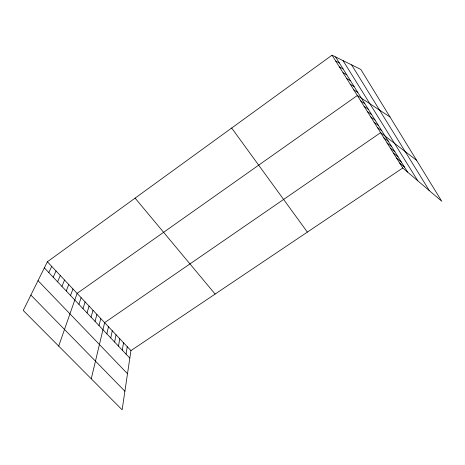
<?xml version="1.0" encoding="UTF-8"?>
<svg xmlns="http://www.w3.org/2000/svg" width="465" height="465" viewBox="0 0 465 465"><rect width="100%" height="100%" fill="white"/><g stroke="black" fill="none" stroke-linecap="round" stroke-linejoin="round"><path stroke-width="0.7" d="M402.783 167.993L130.938 350.627L122.132 409.816L23.25 310.481L47.383 261.783L332.045 55.184L360.823 69.436L441.75 201.252L402.783 167.993L332.045 55.184M126.062 354.127L127.253 346.71M122.272 350.128L123.545 342.763M118.459 346.1L119.813 338.793M114.623 342.048L116.052 334.8M110.757 337.968L112.274 330.778M106.869 333.858L108.467 326.732M91.256 378.795L104.637 322.658L380.62 132.653L416.646 160.361M99.01 325.564L100.783 318.56M95.04 321.373L96.9 314.433M91.047 317.159L92.994 310.277M87.025 312.91L89.059 306.098M82.979 308.638L85.107 301.89M78.905 304.337L81.119 297.652M58.695 346.088L77.109 293.392L357.329 95.499L390.013 116.982M70.541 295.507L72.953 288.968M66.257 290.985L68.762 284.516M61.938 286.423L64.542 280.029M57.59 281.837L60.299 275.518M53.213 277.216L56.021 270.967M48.808 272.56L51.714 266.393M335.742 61.078L339.351 62.961M339.404 66.925L343.094 68.942M343.048 72.726L346.803 74.877M346.658 78.486L350.488 80.765M350.238 84.2L354.144 86.606M353.795 89.873L357.765 92.407M360.73 100.928L364.833 103.695M364.101 106.311L368.268 109.194M367.455 111.652L371.686 114.652M370.785 116.959L375.075 120.075M374.087 122.231L378.434 125.451M377.365 127.457L381.777 130.787M383.858 137.809L388.385 141.354M387.066 142.929L391.652 146.574M390.251 148.01L394.895 151.759M393.419 153.061L398.116 156.908M396.564 158.071L401.312 162.018M399.685 163.046L404.486 167.098M30.882 295.077L124.899 391.245M38.031 280.651L127.503 373.726M44.367 267.869L129.828 358.102M47.383 261.783L130.938 350.627M135.094 198.119L215.115 294.072M231.669 128.032L307.365 232.099M335.585 56.933L407.636 172.131M343.065 60.642L417.843 180.844M351.604 64.868L429.387 190.702"/></g></svg>
